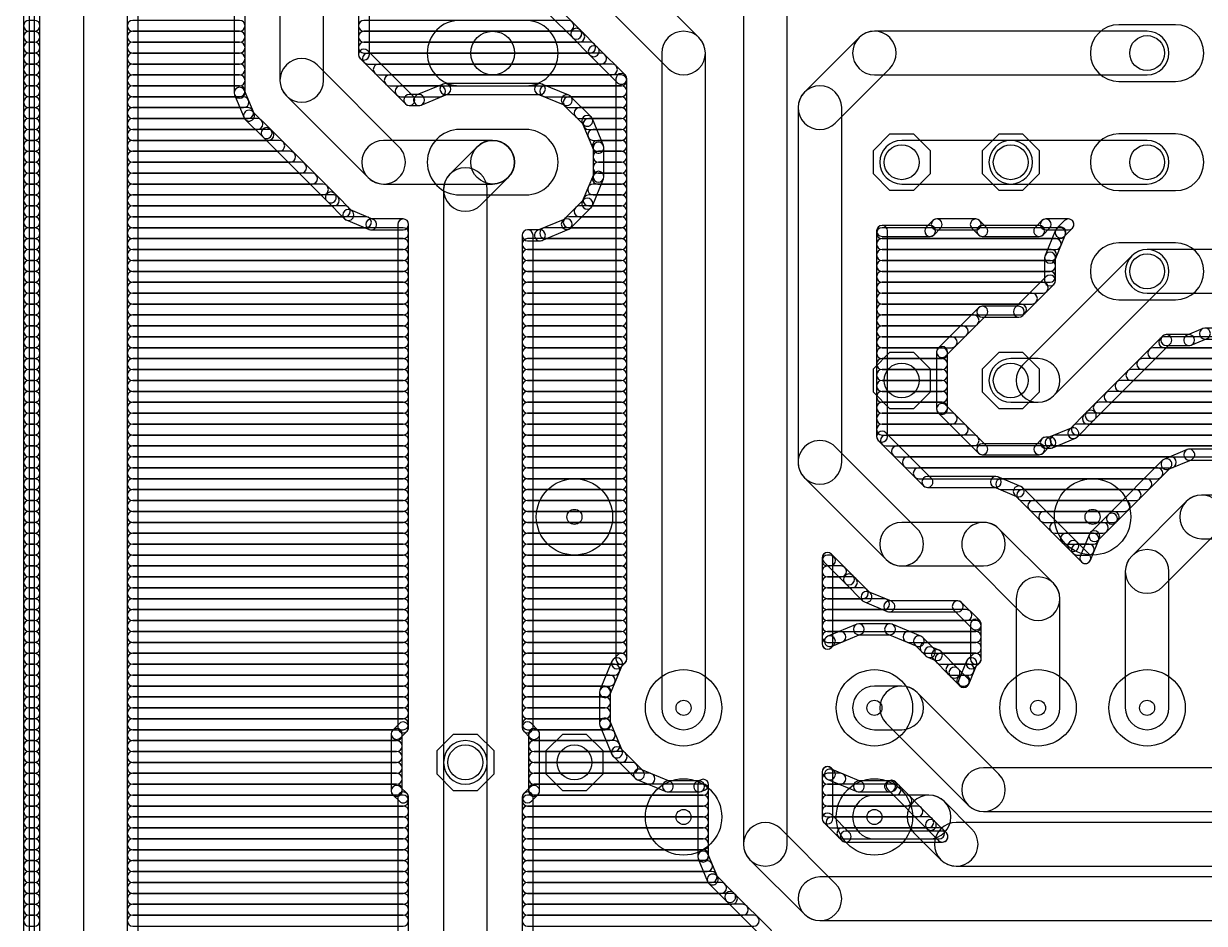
# Model space of a CAD drawing. Extents: x 43.1 to 124.6, y -1.4 to 78.4.
# Drawn here: x 43.05 to 70.55, y 12.13 to 33.07 of the extents above; entities that cross this region are included whole.
import ezdxf

# ---------------------------------------------------------------- set-up
doc = ezdxf.new("R2010")
doc.units = 0
for name, color, linetype in [('16', 175, 'CONTINUOUS'), ('17', 82, 'CONTINUOUS'), ('18', 82, 'CONTINUOUS'), ('20', 30, 'CONTINUOUS'), ('44', 253, 'CONTINUOUS')]:
    doc.layers.add(name, color=color, linetype=linetype)

# ---------------------------------------------------------------- blocks, each defined once
blk = doc.blocks.new('OCTAGONP')
blk.add_lwpolyline([(-0.5, -0.2071), (-0.5, 0.2071), (-0.2071, 0.5), (0.2071, 0.5), (0.5, 0.2071), (0.5, -0.2071), (0.2071, -0.5), (-0.2071, -0.5)], close=True)
blk = doc.blocks.new('LONGP100')
blk.add_lwpolyline([(-0.5, -0.5), (0.5, -0.5, 1), (0.5, 0.5), (-0.5, 0.5, 1)], format="xyb", close=True)
blk = doc.blocks.new('ROUNDV')
blk.add_circle((0, 0), 0.5)

msp = doc.modelspace()

# ---------------------------------------------------------------- linework, layer by layer
at = {"layer": '16'}
for points in [[(43.307, -0.635), (43.307, 78.105, 1), (43.053, 78.105), (43.053, -0.635, 1)], [(43.18, 78.105), (43.18, -0.2274, 1), (43.434, -0.2274), (43.434, 78.105, 1)], [(45.72, 1.143), (45.72, 77.267, 1), (45.466, 77.267), (45.466, 1.143, 1)], [(47.9552, 49.818), (47.9552, 31.462, 1), (48.2092, 31.462), (48.2092, 49.818, 1)], [(49.022, 49.53), (49.022, 31.75, 1), (50.038, 31.75), (50.038, 49.53, 1)], [(51.1048, 32.3497), (51.1048, 48.9303, 1), (50.8508, 48.9303), (50.8508, 32.3497, 1)], [(59.817, 36.195), (59.817, 13.97, 1), (60.833, 13.97), (60.833, 36.195, 1)], [(56.7908, 33.2958), (58.0608, 32.0258, 1), (58.7792, 32.7442), (57.5092, 34.0142, 1)], [(55.3101, 33.2678), (55.8328, 32.7451, 1), (56.0124, 32.9247), (55.4897, 33.4474, 1)], [(43.18, 32.893), (43.307, 32.893, 1), (43.307, 33.147), (43.18, 33.147, 1)], [(45.593, 32.893), (48.0822, 32.893, 1), (48.0822, 33.147), (45.593, 33.147, 1)], [(50.9778, 32.893), (55.7375, 32.893, 1), (55.7375, 33.147), (50.9778, 33.147, 1)], [(43.18, 32.639), (43.307, 32.639, 1), (43.307, 32.893), (43.18, 32.893, 1)], [(45.593, 32.639), (48.0822, 32.639, 1), (48.0822, 32.893), (45.593, 32.893, 1)], [(50.9778, 32.639), (55.9915, 32.639, 1), (55.9915, 32.893), (50.9778, 32.893, 1)], [(55.7956, 32.8349), (55.7956, 32.8349, 1), (56.0496, 32.8349), (56.0496, 32.8349, 1)], [(55.8328, 32.7451), (56.2401, 32.3378, 1), (56.4197, 32.5174), (56.0124, 32.9247, 1)], [(57.912, 32.385), (57.912, 17.145, 1), (58.928, 17.145), (58.928, 32.385, 1)], [(62.5058, 32.7442), (61.2358, 31.4742, 1), (61.9542, 30.7558), (63.2242, 32.0258, 1)], [(69.215, 32.893), (62.865, 32.893, 1), (62.865, 31.877), (69.215, 31.877, 1)], [(43.18, 32.385), (43.307, 32.385, 1), (43.307, 32.639), (43.18, 32.639, 1)], [(45.593, 32.385), (48.0822, 32.385, 1), (48.0822, 32.639), (45.593, 32.639, 1)], [(50.9778, 32.385), (56.2455, 32.385, 1), (56.2455, 32.639), (50.9778, 32.639, 1)], [(52.1245, 31.3826), (51.0676, 32.4395, 1), (50.888, 32.2599), (51.9449, 31.203, 1)], [(56.2401, 32.3378), (56.8824, 31.6955, 1), (57.062, 31.8751), (56.4197, 32.5174, 1)], [(43.18, 32.131), (43.307, 32.131, 1), (43.307, 32.385), (43.18, 32.385, 1)], [(45.593, 32.131), (48.0822, 32.131, 1), (48.0822, 32.385), (45.593, 32.385, 1)], [(49.1708, 31.3908), (51.0758, 29.4858, 1), (51.7942, 30.2042), (49.8892, 32.1092, 1)], [(51.0695, 32.131), (56.4995, 32.131, 1), (56.4995, 32.385), (51.0695, 32.385, 1)], [(43.18, 31.877), (43.307, 31.877, 1), (43.307, 32.131), (43.18, 32.131, 1)], [(45.593, 31.877), (48.0822, 31.877, 1), (48.0822, 32.131), (45.593, 32.131, 1)], [(51.3235, 31.877), (56.7535, 31.877, 1), (56.7535, 32.131), (51.3235, 32.131, 1)], [(56.8452, 31.7853), (56.8452, 18.2835, 1), (57.0992, 18.2835), (57.0992, 31.7853, 1)], [(43.18, 31.623), (43.307, 31.623, 1), (43.307, 31.877), (43.18, 31.877, 1)], [(43.18, 31.369), (43.307, 31.369, 1), (43.307, 31.623), (43.18, 31.623, 1)], [(45.593, 31.623), (48.0822, 31.623, 1), (48.0822, 31.877), (45.593, 31.877, 1)], [(45.593, 31.369), (48.0822, 31.369, 1), (48.0822, 31.623), (45.593, 31.623, 1)], [(51.5775, 31.623), (56.9722, 31.623, 1), (56.9722, 31.877), (51.5775, 31.877, 1)], [(51.8315, 31.369), (52.7519, 31.369, 1), (52.7519, 31.623), (51.8315, 31.623, 1)], [(52.8259, 31.6641), (52.2127, 31.4101, 1), (52.3099, 31.1755), (52.9231, 31.4295, 1)], [(55.0755, 31.6738), (52.8745, 31.6738, 1), (52.8745, 31.4198), (55.0755, 31.4198, 1)], [(55.7496, 31.405), (55.1241, 31.6641, 1), (55.0269, 31.4295), (55.6524, 31.1704, 1)], [(55.1981, 31.369), (56.9722, 31.369, 1), (56.9722, 31.623), (55.1981, 31.623, 1)], [(61.087, 31.115), (61.087, 22.86, 1), (62.103, 22.86), (62.103, 31.115, 1)], [(43.18, 31.115), (43.307, 31.115, 1), (43.307, 31.369), (43.18, 31.369, 1)], [(45.593, 31.115), (48.1733, 31.115, 1), (48.1733, 31.369), (45.593, 31.369, 1)], [(47.9649, 31.4134), (48.1853, 30.8813, 1), (48.4199, 30.9785), (48.1995, 31.5106, 1)], [(52.2613, 31.4198), (52.0347, 31.4198, 1), (52.0347, 31.1658), (52.2613, 31.1658, 1)], [(56.2695, 30.8988), (55.7908, 31.3775, 1), (55.6112, 31.1979), (56.0899, 30.7192, 1)], [(55.7467, 31.115), (56.9722, 31.115, 1), (56.9722, 31.369), (55.7467, 31.369, 1)], [(43.18, 30.861), (43.307, 30.861, 1), (43.307, 31.115), (43.18, 31.115, 1)], [(45.593, 30.861), (48.2785, 30.861, 1), (48.2785, 31.115), (45.593, 31.115, 1)], [(56.0007, 30.861), (56.9722, 30.861, 1), (56.9722, 31.115), (56.0007, 31.115, 1)], [(43.18, 30.607), (43.307, 30.607, 1), (43.307, 30.861), (43.18, 30.861, 1)], [(45.593, 30.607), (48.4985, 30.607, 1), (48.4985, 30.861), (45.593, 30.861, 1)], [(48.2128, 30.8401), (48.6201, 30.4328, 1), (48.7997, 30.6124), (48.3924, 31.0197, 1)], [(56.5561, 30.2321), (56.297, 30.8576, 1), (56.0624, 30.7604), (56.3215, 30.1349, 1)], [(56.2108, 30.607), (56.9722, 30.607, 1), (56.9722, 30.861), (56.2108, 30.861, 1)], [(43.18, 30.353), (43.307, 30.353, 1), (43.307, 30.607), (43.18, 30.607, 1)], [(45.593, 30.353), (48.7525, 30.353, 1), (48.7525, 30.607), (45.593, 30.607, 1)], [(48.6201, 30.4328), (50.1178, 28.9351, 1), (50.2974, 29.1147), (48.7997, 30.6124, 1)], [(56.316, 30.353), (56.9722, 30.353, 1), (56.9722, 30.607), (56.316, 30.607, 1)], [(43.18, 30.099), (43.307, 30.099, 1), (43.307, 30.353), (43.18, 30.353, 1)], [(45.593, 30.099), (49.0065, 30.099, 1), (49.0065, 30.353), (45.593, 30.353, 1)], [(51.435, 29.337), (53.975, 29.337, 1), (53.975, 30.353), (51.435, 30.353, 1)], [(53.6992, 28.8508), (54.3342, 29.4858, 1), (53.6158, 30.2042), (52.9808, 29.5692, 1)], [(56.4212, 30.099), (56.9722, 30.099, 1), (56.9722, 30.353), (56.4212, 30.353, 1)], [(56.5658, 29.5065), (56.5658, 30.1835, 1), (56.3118, 30.1835), (56.3118, 29.5065, 1)], [(66.04, 30.353), (63.5, 30.353, 1), (63.5, 29.337), (66.04, 29.337, 1)], [(69.215, 30.353), (66.04, 30.353, 1), (66.04, 29.337), (69.215, 29.337, 1)], [(43.18, 29.845), (43.307, 29.845, 1), (43.307, 30.099), (43.18, 30.099, 1)], [(45.593, 29.845), (49.2605, 29.845, 1), (49.2605, 30.099), (45.593, 30.099, 1)], [(56.4388, 29.845), (56.9722, 29.845, 1), (56.9722, 30.099), (56.4388, 30.099, 1)], [(43.18, 29.591), (43.307, 29.591, 1), (43.307, 29.845), (43.18, 29.845, 1)], [(45.593, 29.591), (49.5145, 29.591, 1), (49.5145, 29.845), (45.593, 29.845, 1)], [(53.848, 15.875), (53.848, 29.21, 1), (52.832, 29.21), (52.832, 15.875, 1)], [(56.4388, 29.591), (56.9722, 29.591, 1), (56.9722, 29.845), (56.4388, 29.845, 1)], [(43.18, 29.337), (43.307, 29.337, 1), (43.307, 29.591), (43.18, 29.591, 1)], [(45.593, 29.337), (49.7685, 29.337, 1), (49.7685, 29.591), (45.593, 29.591, 1)], [(56.297, 28.8324), (56.5561, 29.4579, 1), (56.3215, 29.5551), (56.0624, 28.9296, 1)], [(56.4212, 29.337), (56.9722, 29.337, 1), (56.9722, 29.591), (56.4212, 29.591, 1)], [(43.18, 29.083), (43.307, 29.083, 1), (43.307, 29.337), (43.18, 29.337, 1)], [(45.593, 29.083), (50.0225, 29.083, 1), (50.0225, 29.337), (45.593, 29.337, 1)], [(50.1178, 28.9351), (50.5251, 28.5278, 1), (50.7047, 28.7074), (50.2974, 29.1147, 1)], [(56.316, 29.083), (56.9722, 29.083, 1), (56.9722, 29.337), (56.316, 29.337, 1)], [(43.18, 28.829), (43.307, 28.829, 1), (43.307, 29.083), (43.18, 29.083, 1)], [(45.593, 28.829), (50.2765, 28.829, 1), (50.2765, 29.083), (45.593, 29.083, 1)], [(55.7908, 28.3125), (56.2695, 28.7912, 1), (56.0899, 28.9708), (55.6112, 28.4921, 1)], [(56.2108, 28.829), (56.9722, 28.829, 1), (56.9722, 29.083), (56.2108, 29.083, 1)], [(43.18, 28.575), (43.307, 28.575, 1), (43.307, 28.829), (43.18, 28.829, 1)], [(45.593, 28.575), (50.5305, 28.575, 1), (50.5305, 28.829), (45.593, 28.829, 1)], [(50.5663, 28.5003), (51.0984, 28.2799, 1), (51.1956, 28.5145), (50.6635, 28.7349, 1)], [(56.0007, 28.575), (56.9722, 28.575, 1), (56.9722, 28.829), (56.0007, 28.829, 1)], [(43.18, 28.321), (43.307, 28.321, 1), (43.307, 28.575), (43.18, 28.575, 1)], [(43.18, 28.067), (43.307, 28.067, 1), (43.307, 28.321), (43.18, 28.321, 1)], [(45.593, 28.321), (51.0244, 28.321, 1), (51.0244, 28.575), (45.593, 28.575, 1)], [(45.593, 28.067), (51.8922, 28.067, 1), (51.8922, 28.321), (45.593, 28.321, 1)], [(51.147, 28.2702), (51.8922, 28.2702, 1), (51.8922, 28.5242), (51.147, 28.5242, 1)], [(51.7652, 28.3972), (51.7652, 16.6902, 1), (52.0192, 16.6902), (52.0192, 28.3972, 1)], [(55.1241, 28.0259), (55.7496, 28.285, 1), (55.6524, 28.5196), (55.0269, 28.2605, 1)], [(55.1982, 28.067), (56.9722, 28.067, 1), (56.9722, 28.321), (55.1982, 28.321, 1)], [(55.7467, 28.321), (56.9722, 28.321, 1), (56.9722, 28.575), (55.7467, 28.575, 1)], [(63.1698, 23.4597), (63.1698, 28.2448, 1), (62.9158, 28.2448), (62.9158, 23.4597, 1)], [(63.0428, 28.1178), (64.1628, 28.1178, 1), (64.1628, 28.3718), (63.0428, 28.3718, 1)], [(63.0428, 28.067), (67.1908, 28.067, 1), (67.1908, 28.321), (63.0428, 28.321, 1)], [(64.2526, 28.155), (64.405, 28.3074, 1), (64.2254, 28.487), (64.073, 28.3346, 1)], [(64.3152, 28.2702), (65.2248, 28.2702, 1), (65.2248, 28.5242), (64.3152, 28.5242, 1)], [(65.135, 28.3074), (65.2874, 28.155, 1), (65.467, 28.3346), (65.3146, 28.487, 1)], [(65.3772, 28.1178), (66.7028, 28.1178, 1), (66.7028, 28.3718), (65.3772, 28.3718, 1)], [(66.7926, 28.155), (66.945, 28.3074, 1), (66.7654, 28.487), (66.613, 28.3346, 1)], [(66.8552, 28.2702), (67.3838, 28.2702, 1), (67.3838, 28.5242), (66.8552, 28.5242, 1)], [(67.0807, 28.26), (66.8371, 27.6719, 1), (67.0717, 27.5747), (67.3153, 28.1628, 1)], [(67.294, 28.487), (67.1082, 28.3012, 1), (67.2878, 28.1216), (67.4736, 28.3074, 1)], [(43.18, 27.813), (43.307, 27.813, 1), (43.307, 28.067), (43.18, 28.067, 1)], [(45.593, 27.813), (51.8922, 27.813, 1), (51.8922, 28.067), (45.593, 28.067, 1)], [(54.9148, 16.6902), (54.9148, 28.1432, 1), (54.6608, 28.1432), (54.6608, 16.6902, 1)], [(54.7878, 28.0162), (55.0755, 28.0162, 1), (55.0755, 28.2702), (54.7878, 28.2702, 1)], [(54.7878, 27.813), (56.9722, 27.813, 1), (56.9722, 28.067), (54.7878, 28.067, 1)], [(63.0428, 27.813), (67.0856, 27.813, 1), (67.0856, 28.067), (63.0428, 28.067, 1)], [(43.18, 27.559), (43.307, 27.559, 1), (43.307, 27.813), (43.18, 27.813, 1)], [(45.593, 27.559), (51.8922, 27.559, 1), (51.8922, 27.813), (45.593, 27.813, 1)], [(54.7878, 27.559), (56.9722, 27.559, 1), (56.9722, 27.813), (54.7878, 27.813, 1)], [(63.0428, 27.559), (66.9804, 27.559, 1), (66.9804, 27.813), (63.0428, 27.813, 1)], [(68.8558, 27.6642), (66.3158, 25.1242, 1), (67.0342, 24.4058), (69.5742, 26.9458, 1)], [(71.12, 27.813), (69.215, 27.813, 1), (69.215, 26.797), (71.12, 26.797, 1)], [(43.18, 27.305), (43.307, 27.305, 1), (43.307, 27.559), (43.18, 27.559, 1)], [(45.593, 27.305), (51.8922, 27.305, 1), (51.8922, 27.559), (45.593, 27.559, 1)], [(54.7878, 27.305), (56.9722, 27.305, 1), (56.9722, 27.559), (54.7878, 27.559, 1)], [(63.0428, 27.305), (66.9544, 27.305, 1), (66.9544, 27.559), (63.0428, 27.559, 1)], [(66.8274, 27.6233), (66.8274, 27.0919, 1), (67.0814, 27.0919), (67.0814, 27.6233, 1)], [(43.18, 27.051), (43.307, 27.051, 1), (43.307, 27.305), (43.18, 27.305, 1)], [(45.593, 27.051), (51.8922, 27.051, 1), (51.8922, 27.305), (45.593, 27.305, 1)], [(54.7878, 27.051), (56.9722, 27.051, 1), (56.9722, 27.305), (54.7878, 27.305, 1)], [(63.0428, 27.051), (66.9544, 27.051, 1), (66.9544, 27.305), (63.0428, 27.305, 1)], [(43.18, 26.797), (43.307, 26.797, 1), (43.307, 27.051), (43.18, 27.051, 1)], [(45.593, 26.797), (51.8922, 26.797, 1), (51.8922, 27.051), (45.593, 27.051, 1)], [(54.7878, 26.797), (56.9722, 26.797, 1), (56.9722, 27.051), (54.7878, 27.051, 1)], [(63.0428, 26.797), (66.7865, 26.797, 1), (66.7865, 27.051), (63.0428, 27.051, 1)], [(66.8646, 27.1817), (66.1379, 26.455, 1), (66.3175, 26.2754), (67.0442, 27.0021, 1)], [(43.18, 26.543), (43.307, 26.543, 1), (43.307, 26.797), (43.18, 26.797, 1)], [(45.593, 26.543), (51.8922, 26.543, 1), (51.8922, 26.797), (45.593, 26.797, 1)], [(54.7878, 26.543), (56.9722, 26.543, 1), (56.9722, 26.797), (54.7878, 26.797, 1)], [(63.0428, 26.543), (66.5325, 26.543, 1), (66.5325, 26.797), (63.0428, 26.797, 1)], [(43.18, 26.289), (43.307, 26.289, 1), (43.307, 26.543), (43.18, 26.543, 1)], [(45.593, 26.289), (51.8922, 26.289, 1), (51.8922, 26.543), (45.593, 26.543, 1)], [(54.7878, 26.289), (56.9722, 26.289, 1), (56.9722, 26.543), (54.7878, 26.543, 1)], [(63.0428, 26.289), (66.2785, 26.289, 1), (66.2785, 26.543), (63.0428, 26.543, 1)], [(65.2874, 26.455), (64.35, 25.5176, 1), (64.5296, 25.338), (65.467, 26.2754, 1)], [(66.2277, 26.4922), (65.3772, 26.4922, 1), (65.3772, 26.2382), (66.2277, 26.2382, 1)], [(43.18, 26.035), (43.307, 26.035, 1), (43.307, 26.289), (43.18, 26.289, 1)], [(45.593, 26.035), (51.8922, 26.035, 1), (51.8922, 26.289), (45.593, 26.289, 1)], [(54.7878, 26.035), (56.9722, 26.035, 1), (56.9722, 26.289), (54.7878, 26.289, 1)], [(63.0428, 26.035), (65.174, 26.035, 1), (65.174, 26.289), (63.0428, 26.289, 1)], [(43.18, 25.781), (43.307, 25.781, 1), (43.307, 26.035), (43.18, 26.035, 1)], [(45.593, 25.781), (51.8922, 25.781, 1), (51.8922, 26.035), (45.593, 26.035, 1)], [(54.7878, 25.781), (56.9722, 25.781, 1), (56.9722, 26.035), (54.7878, 26.035, 1)], [(63.0428, 25.781), (64.92, 25.781, 1), (64.92, 26.035), (63.0428, 26.035, 1)], [(70.2423, 25.5875), (70.6102, 25.7399, 1), (70.513, 25.9745), (70.1451, 25.8221, 1)], [(70.5616, 25.7302), (71.408, 25.7302, 1), (71.408, 25.9842), (70.5616, 25.9842, 1)], [(43.18, 25.527), (43.307, 25.527, 1), (43.307, 25.781), (43.18, 25.781, 1)], [(45.593, 25.527), (51.8922, 25.527, 1), (51.8922, 25.781), (45.593, 25.781, 1)], [(54.7878, 25.527), (56.9722, 25.527, 1), (56.9722, 25.781), (54.7878, 25.781, 1)], [(63.0428, 25.527), (64.666, 25.527, 1), (64.666, 25.781), (63.0428, 25.781, 1)], [(67.9922, 23.8551), (69.7521, 25.615, 1), (69.5725, 25.7946), (67.8126, 24.0347, 1)], [(69.6115, 25.527), (76.4385, 25.527, 1), (76.4385, 25.781), (69.6115, 25.781, 1)], [(69.6623, 25.5778), (70.1937, 25.5778, 1), (70.1937, 25.8318), (69.6623, 25.8318, 1)], [(43.18, 25.273), (43.307, 25.273, 1), (43.307, 25.527), (43.18, 25.527, 1)], [(45.593, 25.273), (51.8922, 25.273, 1), (51.8922, 25.527), (45.593, 25.527, 1)], [(54.7878, 25.273), (56.9722, 25.273, 1), (56.9722, 25.527), (54.7878, 25.527, 1)], [(63.0428, 25.273), (64.4398, 25.273, 1), (64.4398, 25.527), (63.0428, 25.527, 1)], [(64.3128, 25.4278), (64.3128, 24.1022, 1), (64.5668, 24.1022), (64.5668, 25.4278, 1)], [(69.3575, 25.273), (76.6925, 25.273, 1), (76.6925, 25.527), (69.3575, 25.527, 1)], [(43.18, 25.019), (43.307, 25.019, 1), (43.307, 25.273), (43.18, 25.273, 1)], [(45.593, 25.019), (51.8922, 25.019, 1), (51.8922, 25.273), (45.593, 25.273, 1)], [(54.7878, 25.019), (56.9722, 25.019, 1), (56.9722, 25.273), (54.7878, 25.273, 1)], [(63.0428, 25.019), (64.4398, 25.019, 1), (64.4398, 25.273), (63.0428, 25.273, 1)], [(66.675, 25.273), (66.04, 25.273, 1), (66.04, 24.257), (66.675, 24.257, 1)], [(69.1035, 25.019), (76.9465, 25.019, 1), (76.9465, 25.273), (69.1035, 25.273, 1)], [(43.18, 24.765), (43.307, 24.765, 1), (43.307, 25.019), (43.18, 25.019, 1)], [(43.18, 24.511), (43.307, 24.511, 1), (43.307, 24.765), (43.18, 24.765, 1)], [(45.593, 24.765), (51.8922, 24.765, 1), (51.8922, 25.019), (45.593, 25.019, 1)], [(45.593, 24.511), (51.8922, 24.511, 1), (51.8922, 24.765), (45.593, 24.765, 1)], [(54.7878, 24.765), (56.9722, 24.765, 1), (56.9722, 25.019), (54.7878, 25.019, 1)], [(54.7878, 24.511), (56.9722, 24.511, 1), (56.9722, 24.765), (54.7878, 24.765, 1)], [(63.0428, 24.765), (64.4398, 24.765, 1), (64.4398, 25.019), (63.0428, 25.019, 1)], [(63.0428, 24.511), (64.4398, 24.511, 1), (64.4398, 24.765), (63.0428, 24.765, 1)], [(68.5955, 24.511), (77.4545, 24.511, 1), (77.4545, 24.765), (68.5955, 24.765, 1)], [(68.8495, 24.765), (77.2005, 24.765, 1), (77.2005, 25.019), (68.8495, 25.019, 1)], [(43.18, 24.257), (43.307, 24.257, 1), (43.307, 24.511), (43.18, 24.511, 1)], [(45.593, 24.257), (51.8922, 24.257, 1), (51.8922, 24.511), (45.593, 24.511, 1)], [(54.7878, 24.257), (56.9722, 24.257, 1), (56.9722, 24.511), (54.7878, 24.511, 1)], [(63.0428, 24.257), (64.4398, 24.257, 1), (64.4398, 24.511), (63.0428, 24.511, 1)], [(68.3415, 24.257), (77.7085, 24.257, 1), (77.7085, 24.511), (68.3415, 24.511, 1)], [(43.18, 24.003), (43.307, 24.003, 1), (43.307, 24.257), (43.18, 24.257, 1)], [(45.593, 24.003), (51.8922, 24.003, 1), (51.8922, 24.257), (45.593, 24.257, 1)], [(54.7878, 24.003), (56.9722, 24.003, 1), (56.9722, 24.257), (54.7878, 24.257, 1)], [(63.0428, 24.003), (64.4398, 24.003, 1), (64.4398, 24.257), (63.0428, 24.257, 1)], [(64.35, 24.0124), (65.2874, 23.075, 1), (65.467, 23.2546), (64.5296, 24.192, 1)], [(68.0875, 24.003), (77.9625, 24.003, 1), (77.9625, 24.257), (68.0875, 24.257, 1)], [(43.18, 23.749), (43.307, 23.749, 1), (43.307, 24.003), (43.18, 24.003, 1)], [(45.593, 23.749), (51.8922, 23.749, 1), (51.8922, 24.003), (45.593, 24.003, 1)], [(54.7878, 23.749), (56.9722, 23.749, 1), (56.9722, 24.003), (54.7878, 24.003, 1)], [(63.0428, 23.749), (64.666, 23.749, 1), (64.666, 24.003), (63.0428, 24.003, 1)], [(67.5849, 23.4478), (67.9922, 23.8551, 1), (67.8126, 24.0347), (67.4053, 23.6274, 1)], [(67.8335, 23.749), (78.2165, 23.749, 1), (78.2165, 24.003), (67.8335, 24.003, 1)], [(43.18, 23.495), (43.307, 23.495, 1), (43.307, 23.749), (43.18, 23.749, 1)], [(45.593, 23.495), (51.8922, 23.495, 1), (51.8922, 23.749), (45.593, 23.749, 1)], [(54.7878, 23.495), (56.9722, 23.495, 1), (56.9722, 23.749), (54.7878, 23.749, 1)], [(63.0428, 23.495), (64.92, 23.495, 1), (64.92, 23.749), (63.0428, 23.749, 1)], [(67.0116, 23.1999), (67.5437, 23.4203, 1), (67.4465, 23.6549), (66.9144, 23.4345, 1)], [(67.5795, 23.495), (78.4705, 23.495, 1), (78.4705, 23.749), (67.5795, 23.749, 1)], [(43.18, 23.241), (43.307, 23.241, 1), (43.307, 23.495), (43.18, 23.495, 1)], [(45.593, 23.241), (51.8922, 23.241, 1), (51.8922, 23.495), (45.593, 23.495, 1)], [(54.7878, 23.241), (56.9722, 23.241, 1), (56.9722, 23.495), (54.7878, 23.495, 1)], [(64.1895, 22.4926), (63.1326, 23.5495, 1), (62.953, 23.3699), (64.0099, 22.313, 1)], [(63.1345, 23.241), (65.174, 23.241, 1), (65.174, 23.495), (63.1345, 23.495, 1)], [(66.7926, 23.075), (66.945, 23.2274, 1), (66.7654, 23.407), (66.613, 23.2546, 1)], [(66.8552, 23.1902), (66.963, 23.1902, 1), (66.963, 23.4442), (66.8552, 23.4442, 1)], [(67.0856, 23.241), (78.9644, 23.241, 1), (78.9644, 23.495), (67.0856, 23.495, 1)], [(43.18, 22.987), (43.307, 22.987, 1), (43.307, 23.241), (43.18, 23.241, 1)], [(45.593, 22.987), (51.8922, 22.987, 1), (51.8922, 23.241), (45.593, 23.241, 1)], [(54.7878, 22.987), (56.9722, 22.987, 1), (56.9722, 23.241), (54.7878, 23.241, 1)], [(61.2358, 22.5008), (63.1408, 20.5958, 1), (63.8592, 21.3142), (61.9542, 23.2192, 1)], [(63.3885, 22.987), (82.6615, 22.987, 1), (82.6615, 23.241), (63.3885, 23.241, 1)], [(65.3772, 23.0378), (66.7028, 23.0378, 1), (66.7028, 23.2918), (65.3772, 23.2918, 1)], [(70.1484, 23.1551), (69.6163, 22.9347, 1), (69.7135, 22.7001), (70.2456, 22.9205, 1)], [(82.5853, 23.1648), (70.197, 23.1648, 1), (70.197, 22.9108), (82.5853, 22.9108, 1)], [(43.18, 22.733), (43.307, 22.733, 1), (43.307, 22.987), (43.18, 22.987, 1)], [(45.593, 22.733), (51.8922, 22.733, 1), (51.8922, 22.987), (45.593, 22.987, 1)], [(54.7878, 22.733), (56.9722, 22.733, 1), (56.9722, 22.987), (54.7878, 22.987, 1)], [(63.6425, 22.733), (69.7678, 22.733, 1), (69.7678, 22.987), (63.6425, 22.987, 1)], [(69.5751, 22.9072), (68.3051, 21.6372, 1), (68.4847, 21.4576), (69.7547, 22.7276, 1)], [(43.18, 22.479), (43.307, 22.479, 1), (43.307, 22.733), (43.18, 22.733, 1)], [(45.593, 22.479), (51.8922, 22.479, 1), (51.8922, 22.733), (45.593, 22.733, 1)], [(54.7878, 22.479), (56.9722, 22.479, 1), (56.9722, 22.733), (54.7878, 22.733, 1)], [(63.8965, 22.479), (69.4535, 22.479, 1), (69.4535, 22.733), (63.8965, 22.733, 1)], [(43.18, 22.225), (43.307, 22.225, 1), (43.307, 22.479), (43.18, 22.479, 1)], [(45.593, 22.225), (51.8922, 22.225, 1), (51.8922, 22.479), (45.593, 22.479, 1)], [(54.7878, 22.225), (56.9722, 22.225, 1), (56.9722, 22.479), (54.7878, 22.479, 1)], [(65.693, 22.5298), (64.0997, 22.5298, 1), (64.0997, 22.2758), (65.693, 22.2758, 1)], [(66.2737, 22.2997), (65.7416, 22.5201, 1), (65.6444, 22.2855), (66.1765, 22.0651, 1)], [(65.8156, 22.225), (69.1995, 22.225, 1), (69.1995, 22.479), (65.8156, 22.479, 1)], [(67.5849, 21.0022), (66.3149, 22.2722, 1), (66.1353, 22.0926), (67.4053, 20.8226, 1)], [(43.18, 21.971), (43.307, 21.971, 1), (43.307, 22.225), (43.18, 22.225, 1)], [(45.593, 21.971), (51.8922, 21.971, 1), (51.8922, 22.225), (45.593, 22.225, 1)], [(54.7878, 21.971), (56.9722, 21.971, 1), (56.9722, 22.225), (54.7878, 22.225, 1)], [(66.3095, 21.971), (68.9455, 21.971, 1), (68.9455, 22.225), (66.3095, 22.225, 1)], [(70.1258, 21.9492), (68.8558, 20.6792, 1), (69.5742, 19.9608), (70.8442, 21.2308, 1)], [(83.185, 22.098), (70.485, 22.098, 1), (70.485, 21.082), (83.185, 21.082, 1)], [(43.18, 21.717), (43.307, 21.717, 1), (43.307, 21.971), (43.18, 21.971, 1)], [(45.593, 21.717), (51.8922, 21.717, 1), (51.8922, 21.971), (45.593, 21.971, 1)], [(54.7878, 21.717), (56.9722, 21.717, 1), (56.9722, 21.971), (54.7878, 21.971, 1)], [(66.5635, 21.717), (68.6915, 21.717, 1), (68.6915, 21.971), (66.5635, 21.971, 1)], [(43.18, 21.463), (43.307, 21.463, 1), (43.307, 21.717), (43.18, 21.717, 1)], [(43.18, 21.209), (43.307, 21.209, 1), (43.307, 21.463), (43.18, 21.463, 1)], [(45.593, 21.463), (51.8922, 21.463, 1), (51.8922, 21.717), (45.593, 21.717, 1)], [(45.593, 21.209), (51.8922, 21.209, 1), (51.8922, 21.463), (45.593, 21.463, 1)], [(54.7878, 21.463), (56.9722, 21.463, 1), (56.9722, 21.717), (54.7878, 21.717, 1)], [(54.7878, 21.209), (56.9722, 21.209, 1), (56.9722, 21.463), (54.7878, 21.463, 1)], [(63.5, 20.447), (65.405, 20.447, 1), (65.405, 21.463), (63.5, 21.463, 1)], [(65.0458, 20.5958), (66.3158, 19.3258, 1), (67.0342, 20.0442), (65.7642, 21.3142, 1)], [(66.8175, 21.463), (68.4375, 21.463, 1), (68.4375, 21.717), (66.8175, 21.717, 1)], [(67.0715, 21.209), (68.1835, 21.209, 1), (68.1835, 21.463), (67.0715, 21.463, 1)], [(68.3051, 21.6372), (67.8978, 21.2299, 1), (68.0774, 21.0503), (68.4847, 21.4576, 1)], [(43.18, 20.955), (43.307, 20.955, 1), (43.307, 21.209), (43.18, 21.209, 1)], [(45.593, 20.955), (51.8922, 20.955, 1), (51.8922, 21.209), (45.593, 21.209, 1)], [(54.7878, 20.955), (56.9722, 20.955, 1), (56.9722, 21.209), (54.7878, 21.209, 1)], [(67.3255, 20.955), (67.9635, 20.955, 1), (67.9635, 21.209), (67.3255, 21.209, 1)], [(67.8703, 21.1887), (67.6593, 20.6794, 1), (67.894, 20.5822), (68.1049, 21.0915, 1)], [(43.18, 20.701), (43.307, 20.701, 1), (43.307, 20.955), (43.18, 20.955, 1)], [(45.593, 20.701), (51.8922, 20.701, 1), (51.8922, 20.955), (45.593, 20.955, 1)], [(54.7878, 20.701), (56.9722, 20.701, 1), (56.9722, 20.955), (54.7878, 20.955, 1)], [(67.8665, 20.7206), (67.5849, 21.0022, 1), (67.4053, 20.8226), (67.6869, 20.541, 1)], [(67.5795, 20.701), (67.8583, 20.701, 1), (67.8583, 20.955), (67.5795, 20.955, 1)], [(43.18, 20.447), (43.307, 20.447, 1), (43.307, 20.701), (43.18, 20.701, 1)], [(45.593, 20.447), (51.8922, 20.447, 1), (51.8922, 20.701), (45.593, 20.701, 1)], [(54.7878, 20.447), (56.9722, 20.447, 1), (56.9722, 20.701), (54.7878, 20.701, 1)], [(61.8998, 18.6391), (61.8998, 20.6347, 1), (61.6458, 20.6347), (61.6458, 18.6391, 1)], [(61.683, 20.5449), (62.1828, 20.0451, 1), (62.3624, 20.2247), (61.8626, 20.7245, 1)], [(61.7728, 20.447), (61.8335, 20.447, 1), (61.8335, 20.701), (61.7728, 20.701, 1)], [(68.707, 20.32), (68.707, 17.145, 1), (69.723, 17.145), (69.723, 20.32, 1)], [(43.18, 20.193), (43.307, 20.193, 1), (43.307, 20.447), (43.18, 20.447, 1)], [(45.593, 20.193), (51.8922, 20.193, 1), (51.8922, 20.447), (45.593, 20.447, 1)], [(54.7878, 20.193), (56.9722, 20.193, 1), (56.9722, 20.447), (54.7878, 20.447, 1)], [(61.7728, 20.193), (62.0875, 20.193, 1), (62.0875, 20.447), (61.7728, 20.447, 1)], [(43.18, 19.939), (43.307, 19.939, 1), (43.307, 20.193), (43.18, 20.193, 1)], [(45.593, 19.939), (51.8922, 19.939, 1), (51.8922, 20.193), (45.593, 20.193, 1)], [(54.7878, 19.939), (56.9722, 19.939, 1), (56.9722, 20.193), (54.7878, 20.193, 1)], [(61.7728, 19.939), (62.3415, 19.939, 1), (62.3415, 20.193), (61.7728, 20.193, 1)], [(62.1828, 20.0451), (62.5901, 19.6378, 1), (62.7697, 19.8174), (62.3624, 20.2247, 1)], [(66.167, 19.685), (66.167, 17.145, 1), (67.183, 17.145), (67.183, 19.685, 1)], [(43.18, 19.685), (43.307, 19.685, 1), (43.307, 19.939), (43.18, 19.939, 1)], [(45.593, 19.685), (51.8922, 19.685, 1), (51.8922, 19.939), (45.593, 19.939, 1)], [(54.7878, 19.685), (56.9722, 19.685, 1), (56.9722, 19.939), (54.7878, 19.939, 1)], [(61.7728, 19.685), (62.5955, 19.685, 1), (62.5955, 19.939), (61.7728, 19.939, 1)], [(62.6313, 19.6103), (63.1634, 19.3899, 1), (63.2606, 19.6245), (62.7285, 19.8449, 1)], [(43.18, 19.431), (43.307, 19.431, 1), (43.307, 19.685), (43.18, 19.685, 1)], [(45.593, 19.431), (51.8922, 19.431, 1), (51.8922, 19.685), (45.593, 19.685, 1)], [(54.7878, 19.431), (56.9722, 19.431, 1), (56.9722, 19.685), (54.7878, 19.685, 1)], [(61.7728, 19.431), (63.0894, 19.431, 1), (63.0894, 19.685), (61.7728, 19.685, 1)], [(63.212, 19.3802), (64.8053, 19.3802, 1), (64.8053, 19.6342), (63.212, 19.6342, 1)], [(64.7155, 19.4174), (65.1374, 18.9955, 1), (65.317, 19.1751), (64.8951, 19.597, 1)], [(43.18, 19.177), (43.307, 19.177, 1), (43.307, 19.431), (43.18, 19.431, 1)], [(45.593, 19.177), (51.8922, 19.177, 1), (51.8922, 19.431), (45.593, 19.431, 1)], [(54.7878, 19.177), (56.9722, 19.177, 1), (56.9722, 19.431), (54.7878, 19.431, 1)], [(61.7728, 19.177), (65.0085, 19.177, 1), (65.0085, 19.431), (61.7728, 19.431, 1)], [(43.18, 18.923), (43.307, 18.923, 1), (43.307, 19.177), (43.18, 19.177, 1)], [(45.593, 18.923), (51.8922, 18.923, 1), (51.8922, 19.177), (45.593, 19.177, 1)], [(54.7878, 18.923), (56.9722, 18.923, 1), (56.9722, 19.177), (54.7878, 19.177, 1)], [(61.7728, 18.923), (65.2272, 18.923, 1), (65.2272, 19.177), (61.7728, 19.177, 1)], [(62.4526, 19.0911), (61.7805, 18.8127, 1), (61.8777, 18.578), (62.5498, 18.8565, 1)], [(63.2288, 19.1008), (62.5012, 19.1008, 1), (62.5012, 18.8468), (63.2288, 18.8468, 1)], [(63.9495, 18.8127), (63.2774, 19.0911, 1), (63.1802, 18.8565), (63.8523, 18.578, 1)], [(65.1002, 19.0853), (65.1002, 18.2835, 1), (65.3542, 18.2835), (65.3542, 19.0853, 1)], [(43.18, 18.669), (43.307, 18.669, 1), (43.307, 18.923), (43.18, 18.923, 1)], [(45.593, 18.669), (51.8922, 18.669, 1), (51.8922, 18.923), (45.593, 18.923, 1)], [(54.7878, 18.669), (56.9722, 18.669, 1), (56.9722, 18.923), (54.7878, 18.923, 1)], [(61.7728, 18.669), (62.072, 18.669, 1), (62.072, 18.923), (61.7728, 18.923, 1)], [(61.7393, 18.7852), (61.683, 18.7289, 1), (61.8626, 18.5493), (61.9189, 18.6056, 1)], [(63.658, 18.669), (65.2272, 18.669, 1), (65.2272, 18.923), (63.658, 18.923, 1)], [(64.2457, 18.5302), (63.9907, 18.7852, 1), (63.8111, 18.6056), (64.0661, 18.3506, 1)], [(43.18, 18.415), (43.307, 18.415, 1), (43.307, 18.669), (43.18, 18.669, 1)], [(45.593, 18.415), (51.8922, 18.415, 1), (51.8922, 18.669), (45.593, 18.669, 1)], [(54.7878, 18.415), (56.9722, 18.415, 1), (56.9722, 18.669), (54.7878, 18.669, 1)], [(64.0543, 18.415), (65.2272, 18.415, 1), (65.2272, 18.669), (64.0543, 18.669, 1)], [(64.3687, 18.4897), (64.2045, 18.5577, 1), (64.1073, 18.3231), (64.2715, 18.2551, 1)], [(64.8172, 18.0549), (64.4099, 18.4622, 1), (64.2303, 18.2826), (64.6376, 17.8753, 1)], [(43.18, 18.161), (43.307, 18.161, 1), (43.307, 18.415), (43.18, 18.415, 1)], [(43.18, 17.907), (43.307, 17.907, 1), (43.307, 18.161), (43.18, 18.161, 1)], [(45.593, 18.161), (51.8922, 18.161, 1), (51.8922, 18.415), (45.593, 18.415, 1)], [(45.593, 17.907), (51.8922, 17.907, 1), (51.8922, 18.161), (45.593, 18.161, 1)], [(54.7878, 18.161), (56.9722, 18.161, 1), (56.9722, 18.415), (54.7878, 18.415, 1)], [(54.7878, 17.907), (56.8088, 17.907, 1), (56.8088, 18.161), (54.7878, 18.161, 1)], [(56.7523, 18.2295), (56.4739, 17.5574, 1), (56.7085, 17.4602), (56.987, 18.1323, 1)], [(56.8824, 18.3733), (56.7798, 18.2707, 1), (56.9594, 18.0911), (57.062, 18.1937, 1)], [(64.4045, 18.161), (65.2272, 18.161, 1), (65.2272, 18.415), (64.4045, 18.415, 1)], [(64.6585, 17.907), (65.0638, 17.907, 1), (65.0638, 18.161), (64.6585, 18.161, 1)], [(65.0073, 18.2295), (64.8277, 17.796, 1), (65.0624, 17.6988), (65.242, 18.1323, 1)], [(65.1374, 18.3733), (65.0348, 18.2707, 1), (65.2144, 18.0911), (65.317, 18.1937, 1)], [(43.18, 17.653), (43.307, 17.653, 1), (43.307, 17.907), (43.18, 17.907, 1)], [(45.593, 17.653), (51.8922, 17.653, 1), (51.8922, 17.907), (45.593, 17.907, 1)], [(54.7878, 17.653), (56.7035, 17.653, 1), (56.7035, 17.907), (54.7878, 17.907, 1)], [(65.0349, 17.8372), (64.8172, 18.0549, 1), (64.6376, 17.8753), (64.8553, 17.6576, 1)], [(64.9125, 17.653), (64.9586, 17.653, 1), (64.9586, 17.907), (64.9125, 17.907, 1)], [(43.18, 17.399), (43.307, 17.399, 1), (43.307, 17.653), (43.18, 17.653, 1)], [(45.593, 17.399), (51.8922, 17.399, 1), (51.8922, 17.653), (45.593, 17.653, 1)], [(54.7878, 17.399), (56.5983, 17.399, 1), (56.5983, 17.653), (54.7878, 17.653, 1)], [(56.4642, 17.5088), (56.4642, 16.7812, 1), (56.7182, 16.7812), (56.7182, 17.5088, 1)], [(63.5, 17.653), (62.865, 17.653, 1), (62.865, 16.637), (63.5, 16.637, 1)], [(65.7642, 15.5992), (63.8592, 17.5042, 1), (63.1408, 16.7858), (65.0458, 14.8808, 1)], [(43.18, 17.145), (43.307, 17.145, 1), (43.307, 17.399), (43.18, 17.399, 1)], [(45.593, 17.145), (51.8922, 17.145, 1), (51.8922, 17.399), (45.593, 17.399, 1)], [(54.7878, 17.145), (56.5912, 17.145, 1), (56.5912, 17.399), (54.7878, 17.399, 1)], [(43.18, 16.891), (43.307, 16.891, 1), (43.307, 17.145), (43.18, 17.145, 1)], [(45.593, 16.891), (51.8922, 16.891, 1), (51.8922, 17.145), (45.593, 17.145, 1)], [(54.7878, 16.891), (56.5912, 16.891, 1), (56.5912, 17.145), (54.7878, 17.145, 1)], [(43.18, 16.637), (43.307, 16.637, 1), (43.307, 16.891), (43.18, 16.891, 1)], [(45.593, 16.637), (51.8922, 16.637, 1), (51.8922, 16.891), (45.593, 16.891, 1)], [(51.8024, 16.78), (51.65, 16.6276, 1), (51.8296, 16.448), (51.982, 16.6004, 1)], [(54.7878, 16.637), (56.5983, 16.637, 1), (56.5983, 16.891), (54.7878, 16.891, 1)], [(55.03, 16.6276), (54.8776, 16.78, 1), (54.698, 16.6004), (54.8504, 16.448, 1)], [(56.4739, 16.7326), (56.7523, 16.0605, 1), (56.987, 16.1577), (56.7085, 16.8298, 1)], [(43.18, 16.383), (43.307, 16.383, 1), (43.307, 16.637), (43.18, 16.637, 1)], [(45.593, 16.383), (51.7398, 16.383, 1), (51.7398, 16.637), (45.593, 16.637, 1)], [(51.6128, 16.5378), (51.6128, 15.2122, 1), (51.8668, 15.2122), (51.8668, 16.5378, 1)], [(55.0672, 15.2122), (55.0672, 16.5378, 1), (54.8132, 16.5378), (54.8132, 15.2122, 1)], [(54.9402, 16.383), (56.7035, 16.383, 1), (56.7035, 16.637), (54.9402, 16.637, 1)], [(43.18, 16.129), (43.307, 16.129, 1), (43.307, 16.383), (43.18, 16.383, 1)], [(45.593, 16.129), (51.7398, 16.129, 1), (51.7398, 16.383), (45.593, 16.383, 1)], [(52.832, 15.875), (52.832, 9.9822, 1), (53.848, 9.9822), (53.848, 15.875, 1)], [(54.9402, 16.129), (56.8088, 16.129, 1), (56.8088, 16.383), (54.9402, 16.383, 1)], [(56.7798, 16.0193), (57.2943, 15.5048, 1), (57.4739, 15.6844), (56.9594, 16.1989, 1)], [(43.18, 15.875), (43.307, 15.875, 1), (43.307, 16.129), (43.18, 16.129, 1)], [(45.593, 15.875), (51.7398, 15.875, 1), (51.7398, 16.129), (45.593, 16.129, 1)], [(54.9402, 15.875), (56.9767, 15.875, 1), (56.9767, 16.129), (54.9402, 16.129, 1)], [(43.18, 15.621), (43.307, 15.621, 1), (43.307, 15.875), (43.18, 15.875, 1)], [(45.593, 15.621), (51.7398, 15.621, 1), (51.7398, 15.875), (45.593, 15.875, 1)], [(54.9402, 15.621), (57.2307, 15.621, 1), (57.2307, 15.875), (54.9402, 15.875, 1)], [(57.3355, 15.4773), (58.0076, 15.1989, 1), (58.1048, 15.4335), (57.4327, 15.712, 1)], [(61.8998, 14.5697), (61.8998, 15.6509, 1), (61.6458, 15.6509), (61.6458, 14.5697, 1)], [(61.683, 15.5611), (61.7393, 15.5048, 1), (61.9189, 15.6844), (61.8626, 15.7407, 1)], [(61.7805, 15.4773), (62.4526, 15.1989, 1), (62.5498, 15.4335), (61.8777, 15.712, 1)], [(73.025, 15.748), (65.405, 15.748, 1), (65.405, 14.732), (73.025, 14.732, 1)], [(43.18, 15.367), (43.307, 15.367, 1), (43.307, 15.621), (43.18, 15.621, 1)], [(45.593, 15.367), (51.7398, 15.367, 1), (51.7398, 15.621), (45.593, 15.621, 1)], [(54.9402, 15.367), (57.627, 15.367, 1), (57.627, 15.621), (54.9402, 15.621, 1)], [(58.0562, 15.1892), (58.7838, 15.1892, 1), (58.7838, 15.4432), (58.0562, 15.4432, 1)], [(58.8324, 15.1989), (58.9258, 15.2376, 1), (58.8286, 15.4722), (58.7352, 15.4335, 1)], [(58.7502, 15.3549), (58.7502, 13.682, 1), (59.0042, 13.682), (59.0042, 15.3549, 1)], [(61.7728, 15.367), (62.072, 15.367, 1), (62.072, 15.621), (61.7728, 15.621, 1)], [(62.5012, 15.1892), (63.2288, 15.1892, 1), (63.2288, 15.4432), (62.5012, 15.4432, 1)], [(63.2774, 15.1989), (63.3145, 15.2143, 1), (63.2173, 15.4489), (63.1802, 15.4335, 1)], [(63.1761, 15.2418), (64.0878, 14.3301, 1), (64.2674, 14.5097), (63.3557, 15.4214, 1)], [(43.18, 15.113), (43.307, 15.113, 1), (43.307, 15.367), (43.18, 15.367, 1)], [(45.593, 15.113), (51.7398, 15.113, 1), (51.7398, 15.367), (45.593, 15.367, 1)], [(51.65, 15.1224), (51.8024, 14.97, 1), (51.982, 15.1496), (51.8296, 15.302, 1)], [(51.7652, 15.0598), (51.7652, 9.6942, 1), (52.0192, 9.6942), (52.0192, 15.0598, 1)], [(54.8776, 14.97), (55.03, 15.1224, 1), (54.8504, 15.302), (54.698, 15.1496, 1)], [(54.9148, 10.8458), (54.9148, 15.0598, 1), (54.6608, 15.0598), (54.6608, 10.8458, 1)], [(54.9402, 15.113), (58.8772, 15.113, 1), (58.8772, 15.367), (54.9402, 15.367, 1)], [(61.7728, 15.113), (63.3575, 15.113, 1), (63.3575, 15.367), (61.7728, 15.367, 1)], [(43.18, 14.859), (43.307, 14.859, 1), (43.307, 15.113), (43.18, 15.113, 1)], [(43.18, 14.605), (43.307, 14.605, 1), (43.307, 14.859), (43.18, 14.859, 1)], [(45.593, 14.859), (51.8922, 14.859, 1), (51.8922, 15.113), (45.593, 15.113, 1)], [(45.593, 14.605), (51.8922, 14.605, 1), (51.8922, 14.859), (45.593, 14.859, 1)], [(54.7878, 14.859), (58.8772, 14.859, 1), (58.8772, 15.113), (54.7878, 15.113, 1)], [(54.7878, 14.605), (58.8772, 14.605, 1), (58.8772, 14.859), (54.7878, 14.859, 1)], [(61.7728, 14.859), (63.6115, 14.859, 1), (63.6115, 15.113), (61.7728, 15.113, 1)], [(61.7728, 14.605), (63.8655, 14.605, 1), (63.8655, 14.859), (61.7728, 14.859, 1)], [(64.135, 15.113), (62.865, 15.113, 1), (62.865, 14.097), (64.135, 14.097, 1)], [(65.1292, 14.3292), (64.4942, 14.9642, 1), (63.7758, 14.2458), (64.4108, 13.6108, 1)], [(43.18, 14.351), (43.307, 14.351, 1), (43.307, 14.605), (43.18, 14.605, 1)], [(45.593, 14.351), (51.8922, 14.351, 1), (51.8922, 14.605), (45.593, 14.605, 1)], [(54.7878, 14.351), (58.8772, 14.351, 1), (58.8772, 14.605), (54.7878, 14.605, 1)], [(62.2845, 14.2376), (61.8626, 14.6595, 1), (61.683, 14.4799), (62.1049, 14.058, 1)], [(61.8645, 14.351), (64.1195, 14.351, 1), (64.1195, 14.605), (61.8645, 14.605, 1)], [(43.18, 14.097), (43.307, 14.097, 1), (43.307, 14.351), (43.18, 14.351, 1)], [(45.593, 14.097), (51.8922, 14.097, 1), (51.8922, 14.351), (45.593, 14.351, 1)], [(54.7878, 14.097), (58.8772, 14.097, 1), (58.8772, 14.351), (54.7878, 14.351, 1)], [(59.9658, 13.6108), (61.2358, 12.3408, 1), (61.9542, 13.0592), (60.6842, 14.3292, 1)], [(62.1185, 14.097), (64.3735, 14.097, 1), (64.3735, 14.351), (62.1185, 14.351, 1)], [(64.0878, 14.3301), (64.3599, 14.058, 1), (64.5395, 14.2376), (64.2674, 14.5097, 1)], [(74.93, 14.478), (64.77, 14.478, 1), (64.77, 13.462), (74.93, 13.462, 1)], [(43.18, 13.843), (43.307, 13.843, 1), (43.307, 14.097), (43.18, 14.097, 1)], [(45.593, 13.843), (51.8922, 13.843, 1), (51.8922, 14.097), (45.593, 14.097, 1)], [(54.7878, 13.843), (58.8772, 13.843, 1), (58.8772, 14.097), (54.7878, 14.097, 1)], [(64.4497, 14.2748), (62.1947, 14.2748, 1), (62.1947, 14.0208), (64.4497, 14.0208, 1)], [(43.18, 13.589), (43.307, 13.589, 1), (43.307, 13.843), (43.18, 13.843, 1)], [(45.593, 13.589), (51.8922, 13.589, 1), (51.8922, 13.843), (45.593, 13.843, 1)], [(54.7878, 13.589), (58.8772, 13.589, 1), (58.8772, 13.843), (54.7878, 13.843, 1)], [(58.7599, 13.6334), (58.9803, 13.1013, 1), (59.2149, 13.1985), (58.9945, 13.7306, 1)], [(43.18, 13.335), (43.307, 13.335, 1), (43.307, 13.589), (43.18, 13.589, 1)], [(45.593, 13.335), (51.8922, 13.335, 1), (51.8922, 13.589), (45.593, 13.589, 1)], [(54.7878, 13.335), (58.9683, 13.335, 1), (58.9683, 13.589), (54.7878, 13.589, 1)], [(43.18, 13.081), (43.307, 13.081, 1), (43.307, 13.335), (43.18, 13.335, 1)], [(45.593, 13.081), (51.8922, 13.081, 1), (51.8922, 13.335), (45.593, 13.335, 1)], [(54.7878, 13.081), (59.0735, 13.081, 1), (59.0735, 13.335), (54.7878, 13.335, 1)], [(59.0078, 13.0601), (59.4151, 12.6528, 1), (59.5947, 12.8324), (59.1874, 13.2397, 1)], [(61.595, 12.192), (75.565, 12.192, 1), (75.565, 13.208), (61.595, 13.208, 1)], [(43.18, 12.827), (43.307, 12.827, 1), (43.307, 13.081), (43.18, 13.081, 1)], [(45.593, 12.827), (51.8922, 12.827, 1), (51.8922, 13.081), (45.593, 13.081, 1)], [(54.7878, 12.827), (59.2935, 12.827, 1), (59.2935, 13.081), (54.7878, 13.081, 1)], [(43.18, 12.573), (43.307, 12.573, 1), (43.307, 12.827), (43.18, 12.827, 1)], [(45.593, 12.573), (51.8922, 12.573, 1), (51.8922, 12.827), (45.593, 12.827, 1)], [(54.7878, 12.573), (59.5475, 12.573, 1), (59.5475, 12.827), (54.7878, 12.827, 1)], [(59.4151, 12.6528), (60.2778, 11.7901, 1), (60.4574, 11.9697), (59.5947, 12.8324, 1)], [(43.18, 12.319), (43.307, 12.319, 1), (43.307, 12.573), (43.18, 12.573, 1)], [(45.593, 12.319), (51.8922, 12.319, 1), (51.8922, 12.573), (45.593, 12.573, 1)], [(54.7878, 12.319), (59.8015, 12.319, 1), (59.8015, 12.573), (54.7878, 12.573, 1)], [(43.18, 12.065), (43.307, 12.065, 1), (43.307, 12.319), (43.18, 12.319, 1)], [(45.593, 12.065), (51.8922, 12.065, 1), (51.8922, 12.319), (45.593, 12.319, 1)], [(54.7878, 12.065), (60.0555, 12.065, 1), (60.0555, 12.319), (54.7878, 12.319, 1)]]:
    msp.add_lwpolyline(points, format="xyb", close=True, dxfattribs=at)
at = {"layer": '20'}
msp.add_line((44.45, 78.41), (44.45, 0), dxfattribs=at)
at = {"layer": '44'}
for centre, radius in [((53.975, 32.385), 0.508), ((69.215, 32.385), 0.4064), ((53.975, 29.845), 0.508), ((63.5, 29.845), 0.4064), ((66.04, 29.845), 0.4064), ((69.215, 29.845), 0.4064), ((69.215, 27.305), 0.4064), ((63.5, 24.765), 0.4064), ((66.04, 24.765), 0.4064), ((55.88, 21.59), 0.175), ((67.945, 21.59), 0.175), ((58.42, 17.145), 0.175), ((62.865, 17.145), 0.175), ((66.675, 17.145), 0.175), ((69.215, 17.145), 0.175), ((53.34, 15.875), 0.4064), ((55.88, 15.875), 0.4064), ((58.42, 14.605), 0.175), ((62.865, 14.605), 0.175)]:
    msp.add_circle(centre, radius, dxfattribs=at)

# ---------------------------------------------------------------- block references
at = {"layer": '17'}
for name, p, xscale, yscale, rotation in [('LONGP100', (53.975, 32.385), 1.524, 1.524, 180), ('LONGP100', (53.975, 29.845), 1.524, 1.524, 180), ('OCTAGONP', (63.5, 29.845), 1.3208, 1.3208, 90), ('OCTAGONP', (66.04, 29.845), 1.3208, 1.3208, 270), ('OCTAGONP', (63.5, 24.765), 1.3208, 1.3208, 90), ('OCTAGONP', (66.04, 24.765), 1.3208, 1.3208, 270)]:
    msp.add_blockref(name, p, dxfattribs=dict(at, xscale=xscale, yscale=yscale, rotation=rotation))
at = {"layer": '17', "xscale": 1.3208, "yscale": 1.3208}
for name, p in [('LONGP100', (69.215, 32.385)), ('LONGP100', (69.215, 29.845)), ('LONGP100', (69.215, 27.305)), ('OCTAGONP', (53.34, 15.875)), ('OCTAGONP', (55.88, 15.875))]:
    msp.add_blockref(name, p, dxfattribs=at)
at = {"layer": '18', "xscale": 1.778, "yscale": 1.778}
for p in [(55.88, 21.59), (67.945, 21.59), (58.42, 17.145), (62.865, 17.145), (66.675, 17.145), (69.215, 17.145), (58.42, 14.605), (62.865, 14.605)]:
    msp.add_blockref('ROUNDV', p, dxfattribs=at)

doc.saveas('drawing.dxf')
